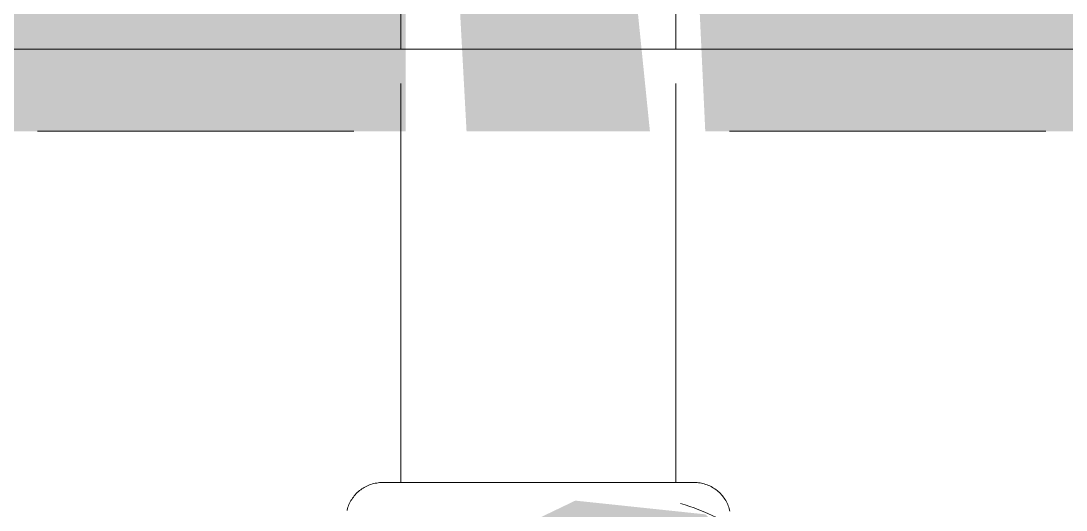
# Model space of a CAD drawing. Header units: metres. Extents: x -1 to 106, y -6 to 62.
# Drawn here: x 42.9146 to 43.0595, y 58.963 to 59.0308 of the extents above; entities that cross this region are included whole.
import ezdxf

# ---------------------------------------------------------------- set-up
doc = ezdxf.new("R2010")
doc.units = ezdxf.units.M
for name, color, linetype, lineweight in [('A-DETL-GENF', 7, 'Continuous', 5), ('KIRYA - PISO', 7, 'Continuous', 5), ('P-SANR-FIXT', 7, 'Continuous', 5)]:
    doc.layers.add(name, color=color, linetype=linetype, lineweight=lineweight)
doc.layers.add('ARQ_1100_BASE_TÉRREO_GARAGEM_dwg', color=7, linetype='Continuous', lineweight=5, true_color=0x767676)
pattern_1 = [(0, (-4539.02, -1079.475), (0, 0.635), []), (90, (-4539.02, -1079.475), (-0.635, 4e-17), [])]

# ---------------------------------------------------------------- blocks, each defined once
blk = doc.blocks.new('USO_ESG_Cuba lavatório retângular - Uso geral-V10-TÉRREO 1_20')
at = {"layer": 'P-SANR-FIXT', "color": 8, "true_color": 0x797979}
blk.add_line((-0.18585, -0.145), (0.18693, -0.145), dxfattribs=at)
at = {"layer": 'P-SANR-FIXT'}
blk.add_line((0.18693, -0.145), (-0.18585, -0.145), dxfattribs=at)
blk = doc.blocks.new('USO_ESG_Sifão de Uso Geral - Sifão para lavatório-V11-TÉRREO 1_20')
at = {"layer": 'P-SANR-FIXT', "color": 8, "true_color": 0x797979}
for p, q in [((-0.01905, -0.05521), (-0.01905, -0.145)), ((0.01905, -0.145), (0.01905, -0.05521)), ((-0.01905, -0.14974), (-0.01905, -0.205)), ((0.01905, -0.205), (0.01905, -0.14974)), ((-0.01905, -0.205), (-0.0184, -0.205)), ((-0.01905, -0.205), (-0.0184, -0.205)), ((-0.0165, -0.205), (0, -0.205)), ((0, -0.205), (-0.00086, -0.205)), ((0, -0.205), (0.0165, -0.205)), ((0.0184, -0.205), (0.01905, -0.205)), ((0.0184, -0.205), (0.01905, -0.205))]:
    blk.add_line(p, q, dxfattribs=at)
at = {"layer": 'P-SANR-FIXT', "color": 253, "true_color": 0xb6b6b6}
for p, q in [((-0.0184, -0.205), (-0.0165, -0.205)), ((-0.01769, -0.205), (-0.01817, -0.205)), ((-0.01782, -0.205), (-0.01732, -0.205)), ((-0.01718, -0.205), (-0.01769, -0.205)), ((-0.0092, -0.205), (-0.00997, -0.205)), ((-0.00086, -0.205), (-0.00173, -0.205)), ((0.01018, -0.205), (0.00941, -0.205)), ((0.0165, -0.205), (0.0184, -0.205)), ((0.01769, -0.205), (0.01817, -0.205)), ((0.02356, -0.2054), (0.02375, -0.20548)), ((0.02428, -0.20577), (0.02445, -0.20589))]:
    blk.add_line(p, q, dxfattribs=at)
at = {"layer": 'P-SANR-FIXT', "color": 254, "true_color": 0xdadada}
for p, q in [((-0.0184, -0.205), (-0.0165, -0.205)), ((-0.008, -0.205), (-0.01131, -0.205)), ((-0.008, -0.205), (-0.01131, -0.205)), ((-0.01018, -0.205), (-0.00941, -0.205)), ((-0.00196, -0.205), (-0.0011, -0.205)), ((0.0165, -0.205), (0.0184, -0.205)), ((0.01718, -0.205), (0.01769, -0.205))]:
    blk.add_line(p, q, dxfattribs=at)
at = {"layer": 'P-SANR-FIXT', "color": 9, "true_color": 0xbcbcbc}
for p, q in [((-0.01732, -0.205), (-0.01679, -0.205)), ((-0.01131, -0.205), (-0.016, -0.205)), ((-0.01131, -0.205), (-0.016, -0.205)), ((0, -0.205), (-0.008, -0.205)), ((0, -0.205), (-0.008, -0.205)), ((0, -0.205), (0.00086, -0.205)), ((0.00414, -0.205), (0, -0.205)), ((0.008, -0.205), (0, -0.205)), ((0.008, -0.205), (0.00414, -0.205)), ((0.016, -0.205), (0.01131, -0.205)), ((0.016, -0.205), (0.01131, -0.205))]:
    blk.add_line(p, q, dxfattribs=at)
at = {"layer": 'P-SANR-FIXT', "color": 7, "true_color": 0xeeeeee}
for p, q in [((-0.01679, -0.205), (-0.01623, -0.205)), ((-0.00536, -0.205), (-0.00452, -0.205))]:
    blk.add_line(p, q, dxfattribs=at)
at = {"layer": 'P-SANR-FIXT', "color": 254, "true_color": 0xdddddd}
for p, q in [((-0.0165, -0.205), (-0.00952, -0.205)), ((-0.01376, -0.205), (-0.01308, -0.205)), ((-0.00952, -0.205), (-0.00493, -0.205)), ((-0.00493, -0.205), (0, -0.205)), ((0, -0.205), (0.00952, -0.205)), ((0.00952, -0.205), (0.01347, -0.205)), ((0.01347, -0.205), (0.0165, -0.205))]:
    blk.add_line(p, q, dxfattribs=at)
at = {"layer": 'P-SANR-FIXT', "color": 7, "true_color": 0xececec}
for p, q in [((0.01131, -0.205), (0.008, -0.205)), ((0.01131, -0.205), (0.008, -0.205)), ((0.0092, -0.205), (0.00997, -0.205))]:
    blk.add_line(p, q, dxfattribs=at)
at = {"layer": 'P-SANR-FIXT', "color": 253, "true_color": 0xb6b6b6, "flags": 128}
for points in [[(-0.02429, -0.20578), (-0.02412, -0.20567), (-0.02394, -0.20558), (-0.02376, -0.20549), (-0.02357, -0.2054), (-0.02338, -0.20533)], [(0.01829, -0.205), (0.01782, -0.205), (0.01732, -0.205)], [(0.02375, -0.20548), (0.02393, -0.20557), (0.02411, -0.20567), (0.02428, -0.20577)]]:
    blk.add_lwpolyline(points, dxfattribs=at)
at = {"layer": 'P-SANR-FIXT', "color": 8, "true_color": 0x797979, "flags": 128}
for points in [[(-0.02338, -0.20533), (-0.02319, -0.20526), (-0.023, -0.2052), (-0.0228, -0.20515), (-0.0226, -0.2051), (-0.0224, -0.20507), (-0.0222, -0.20504), (-0.022, -0.20502), (-0.0218, -0.205), (-0.0216, -0.205)], [(-0.02159, -0.205), (-0.02157, -0.205), (-0.02152, -0.205), (-0.02143, -0.205), (-0.02131, -0.205), (-0.02116, -0.205), (-0.02097, -0.205), (-0.02075, -0.205), (-0.02049, -0.205), (-0.02021, -0.205), (-0.01988, -0.205), (-0.01953, -0.205), (-0.01915, -0.205), (-0.01874, -0.205), (-0.01829, -0.205), (-0.01782, -0.205)], [(-0.01817, -0.205), (-0.01862, -0.205), (-0.01904, -0.205), (-0.01943, -0.205), (-0.01979, -0.205), (-0.02012, -0.205), (-0.02042, -0.205), (-0.02068, -0.205), (-0.02091, -0.205), (-0.02111, -0.205), (-0.02127, -0.205), (-0.0214, -0.205), (-0.0215, -0.205), (-0.02156, -0.205), (-0.02159, -0.205)], [(-0.00997, -0.205), (-0.01073, -0.205), (-0.01147, -0.205), (-0.01219, -0.205), (-0.01289, -0.205), (-0.01358, -0.205), (-0.01424, -0.205), (-0.01487, -0.205), (-0.01549, -0.205), (-0.01608, -0.205), (-0.01664, -0.205), (-0.01718, -0.205)], [(-0.00173, -0.205), (-0.00258, -0.205), (-0.00344, -0.205), (-0.00429, -0.205), (-0.00513, -0.205), (-0.00597, -0.205), (-0.00679, -0.205), (-0.00761, -0.205), (-0.00841, -0.205), (-0.0092, -0.205)], [(0.00941, -0.205), (0.00862, -0.205), (0.00782, -0.205), (0.00701, -0.205), (0.00619, -0.205), (0.00536, -0.205), (0.00452, -0.205), (0.00367, -0.205), (0.00282, -0.205), (0.00196, -0.205), (0.0011, -0.205), (0.00023, -0.205), (0, -0.205)], [(0.01732, -0.205), (0.01679, -0.205), (0.01623, -0.205), (0.01565, -0.205), (0.01504, -0.205), (0.01441, -0.205), (0.01376, -0.205), (0.01308, -0.205), (0.01238, -0.205), (0.01166, -0.205), (0.01093, -0.205), (0.01018, -0.205)], [(0.01817, -0.205), (0.01862, -0.205), (0.01904, -0.205), (0.01943, -0.205), (0.01979, -0.205), (0.02012, -0.205), (0.02042, -0.205), (0.02068, -0.205), (0.02091, -0.205), (0.02111, -0.205), (0.02127, -0.205), (0.0214, -0.205), (0.0215, -0.205), (0.02156, -0.205), (0.02159, -0.205)], [(0.02159, -0.205), (0.02157, -0.205), (0.02152, -0.205), (0.02143, -0.205), (0.02131, -0.205), (0.02116, -0.205), (0.02097, -0.205), (0.02075, -0.205), (0.02049, -0.205), (0.02021, -0.205), (0.01988, -0.205), (0.01953, -0.205), (0.01915, -0.205), (0.01874, -0.205), (0.01829, -0.205)], [(0.02159, -0.205), (0.02179, -0.205), (0.02199, -0.20502), (0.0222, -0.20504), (0.0224, -0.20506), (0.0226, -0.2051), (0.02279, -0.20515), (0.02299, -0.2052), (0.02318, -0.20526), (0.02338, -0.20533), (0.02356, -0.2054)], [(-0.02651, -0.20882), (-0.02645, -0.20862), (-0.02639, -0.20843), (-0.02632, -0.20824), (-0.02624, -0.20805), (-0.02616, -0.20787), (-0.02607, -0.20769), (-0.02597, -0.20751), (-0.02586, -0.20734), (-0.02575, -0.20717), (-0.02563, -0.20701), (-0.0255, -0.20685), (-0.02537, -0.20669), (-0.02523, -0.20654), (-0.02509, -0.2064), (-0.02494, -0.20626), (-0.02478, -0.20613), (-0.02462, -0.20601), (-0.02446, -0.20589), (-0.02429, -0.20578)], [(0.02445, -0.20589), (0.02462, -0.206), (0.02478, -0.20613), (0.02493, -0.20626), (0.02508, -0.2064), (0.02523, -0.20654), (0.02537, -0.20669), (0.0255, -0.20684), (0.02563, -0.207), (0.02574, -0.20716), (0.02586, -0.20733), (0.02596, -0.2075), (0.02606, -0.20768), (0.02616, -0.20786), (0.02624, -0.20805), (0.02632, -0.20823), (0.02639, -0.20843), (0.02645, -0.20862), (0.0265, -0.20881)], [(-0.02651, -0.20886), (-0.02651, -0.20882)], [(0.02651, -0.20882), (0.02654, -0.20896)]]:
    blk.add_lwpolyline(points, dxfattribs=at)
at = {"layer": 'P-SANR-FIXT', "color": 9, "true_color": 0xbcbcbc, "flags": 128}
for points in [[(-0.01623, -0.205), (-0.01565, -0.205), (-0.01504, -0.205)], [(-0.01504, -0.205), (-0.01441, -0.205), (-0.01376, -0.205)], [(-0.01308, -0.205), (-0.01238, -0.205), (-0.01166, -0.205), (-0.01093, -0.205), (-0.01018, -0.205)], [(-0.00941, -0.205), (-0.00862, -0.205), (-0.00782, -0.205), (-0.00701, -0.205), (-0.00619, -0.205), (-0.00536, -0.205)], [(-0.00452, -0.205), (-0.00367, -0.205), (-0.00282, -0.205), (-0.00196, -0.205)], [(-0.0011, -0.205), (-0.00023, -0.205), (0, -0.205)], [(0.00086, -0.205), (0.00173, -0.205), (0.00258, -0.205), (0.00344, -0.205), (0.00429, -0.205), (0.00513, -0.205), (0.00597, -0.205)], [(0.00597, -0.205), (0.00679, -0.205), (0.00761, -0.205)], [(0.00761, -0.205), (0.00841, -0.205), (0.0092, -0.205)], [(0.00997, -0.205), (0.01073, -0.205), (0.01147, -0.205), (0.01219, -0.205)], [(0.01219, -0.205), (0.01289, -0.205), (0.01358, -0.205), (0.01424, -0.205), (0.01487, -0.205), (0.01549, -0.205), (0.01608, -0.205), (0.01664, -0.205), (0.01718, -0.205)]]:
    blk.add_lwpolyline(points, dxfattribs=at)
blk = doc.blocks.new('ARQ_1100_BASE_TÉRREO_GARAGEM_dwg-3696053-TÉRREO 1_20')
at = {"layer": 'KIRYA - PISO', "true_color": 0xaaaaaa}
h = blk.add_hatch(dxfattribs=at)
h.set_pattern_fill('FP_1', color=253, style=0, pattern_type=2)
h.set_pattern_definition(pattern_1)
h.paths.add_polyline_path([(42.83591, 58.78279), (43.15936, 58.78762), (43.15934, 59.01548), (43.00473, 59.01548), (42.9998, 58.96683), (42.96793, 58.97141), (42.96263, 59.01548), (42.8356, 59.01548), (42.83591, 58.78326)])
h.paths.add_polyline_path([(42.81286, 58.78772), (42.81286, 59.11652), (42.79975, 59.11301), (42.78145, 59.08967), (42.78638, 58.8142), (42.78989, 58.80109), (42.80048, 58.79103)])
h.paths.add_polyline_path([(43.18245, 58.80082), (43.18272, 58.80109), (43.19116, 58.8147), (43.18633, 59.08967), (43.18245, 59.08967), (43.18245, 58.80109)])
h.paths.add_polyline_path([(42.98985, 58.89298), (42.96861, 58.89851), (42.95689, 58.91385), (42.95736, 58.93203), (42.9826, 58.9611), (43.0037, 58.96433), (43.01718, 58.95762), (43.02643, 58.94337), (43.02726, 58.93204), (43.01994, 58.91525), (42.99694, 58.89427), (42.99145, 58.89298)])
h.paths.add_polyline_path([(43.01569, 58.92908), (43.01509, 58.94256), (43.0054, 58.95243), (42.99063, 58.95275), (42.99694, 58.94939), (43.01509, 58.93204)])
h.paths.add_polyline_path([(42.89379, 59.05625), (42.91666, 59.05625), (42.91666, 59.07912), (42.89379, 59.07912)])
h.paths.add_polyline_path([(43.00473, 59.05625), (43.00905, 59.05625), (43.00473, 59.06057)])
h.paths.add_polyline_path([(43.10145, 59.05626), (43.10145, 59.07913), (43.07858, 59.07913), (43.07858, 59.05626)])
h = blk.add_hatch(dxfattribs=at)
h.set_pattern_fill('FP_1', color=253, style=0, pattern_type=2)
h.set_pattern_definition(pattern_1)
h.paths.add_polyline_path([(42.99145, 58.96683), (43.00179, 58.96683), (42.99686, 59.01548), (42.97088, 59.01548), (42.97638, 58.96683), (42.99126, 58.96683)])
h.paths.add_polyline_path([(43.00019, 59.05625), (43.00179, 59.05625), (42.99628, 59.07912), (42.98619, 59.07912), (42.99145, 59.05625), (42.9998, 59.05625)])
at = {"color": 254, "lineweight": 5, "true_color": 0xcecece}
for p, q in [((42.91695, 59.01548), (42.96075, 59.01548)), ((43.01284, 59.01548), (43.05664, 59.01548))]:
    blk.add_line(p, q, dxfattribs=at)
blk.add_arc((42.99762, 58.93509), 0.03004, 53.2411, 73.7601, dxfattribs=at)

msp = doc.modelspace()

# ---------------------------------------------------------------- hatches: boundary and pattern name
at = {"layer": 'A-DETL-GENF', "true_color": 0xd5ffff}
h = msp.add_hatch(color=7, dxfattribs=at)
h.paths.add_polyline_path([(41.10046, 2.08335), (41.10046, 2.08818), (41.12379, 2.10165), (41.13223, 2.13315), (41.1274, 2.46128), (41.12379, 2.47476), (41.09209, 2.49306), (40.82499, 2.48813), (40.81188, 2.48462), (40.80182, 2.47403), (40.79357, 2.45361), (40.7984, 2.11513), (40.80242, 2.10125), (40.81188, 2.09179), (40.82548, 2.08335), (41.09209, 2.08335)])
h.paths.add_polyline_path([(40.93261, 2.25733), (40.91364, 2.26504), (40.90376, 2.28306), (40.90724, 2.3033), (40.92241, 2.31714), (40.94281, 2.31714), (40.95901, 2.30039), (40.96144, 2.29347), (40.95798, 2.27316), (40.94282, 2.25942), (40.93676, 2.25818)])
h.paths.add_polyline_path([(41.07994, 2.26978), (40.97761, 2.27471), (40.97761, 2.30658), (41.1299, 2.30165), (41.1274, 2.26978), (41.08871, 2.26978)])
h.paths.add_polyline_path([(42.81322, 58.78279), (42.8359, 58.78762), (42.84058, 59.01548), (42.96793, 59.01548), (42.96793, 59.11989), (42.81286, 59.11625), (42.81322, 58.78329)])
h.paths.add_polyline_path([(43.15935, 58.78279), (43.15964, 58.78769), (43.1808, 58.79918), (43.18245, 58.80146), (43.18245, 59.09639), (43.17285, 59.11301), (43.14717, 59.11989), (43.00473, 59.11662), (43.00946, 59.01548), (43.15964, 59.01548), (43.15936, 58.78329)])
h.paths.add_polyline_path([(43.01424, 58.9103), (43.02612, 58.92605), (43.02766, 58.93509), (43.02364, 58.95011), (43.00946, 58.96242), (42.99145, 58.96432), (42.97903, 58.95836), (42.97706, 58.95036), (43.01264, 58.94846), (43.01633, 58.92598), (43.01509, 58.91162)])
h.paths.add_polyline_path([(42.89379, 59.05625), (42.89379, 59.07912), (42.91666, 59.07912), (42.91666, 59.05625)])
h.paths.add_polyline_path([(43.10145, 59.05626), (43.07858, 59.05956), (43.07858, 59.07913), (43.10145, 59.07913)])
h = msp.add_hatch(color=7, dxfattribs=at)
h.paths.add_polyline_path([(41.10046, 2.27272), (41.1274, 2.27758), (41.1274, 2.30363), (40.97761, 2.29949), (40.97761, 2.27272), (41.08798, 2.27272)])
h.paths.add_polyline_path([(42.99686, 59.01548), (43.00179, 59.01548), (42.99764, 59.05625), (42.98619, 59.05625), (42.99126, 59.07912), (43.00179, 59.07912), (42.99693, 59.11662), (42.97088, 59.11662), (42.97638, 59.01548), (42.99586, 59.01548)])

# ---------------------------------------------------------------- block references
at = {"layer": 'ARQ_1100_BASE_TÉRREO_GARAGEM_dwg', "color": 253, "true_color": 0xaaaaaa}
msp.add_blockref('ARQ_1100_BASE_TÉRREO_GARAGEM_dwg-3696053-TÉRREO 1_20', (0, 0), dxfattribs=at)
at = {"layer": 'P-SANR-FIXT', "color": 8, "true_color": 0x808080}
msp.add_blockref('USO_ESG_Sifão de Uso Geral - Sifão para lavatório-V11-TÉRREO 1_20', (42.98633, 59.17183), dxfattribs=at)
at = {"layer": 'P-SANR-FIXT'}
msp.add_blockref('USO_ESG_Cuba lavatório retângular - Uso geral-V10-TÉRREO 1_20', (42.98633, 59.17183), dxfattribs=at)

doc.saveas('drawing.dxf')
